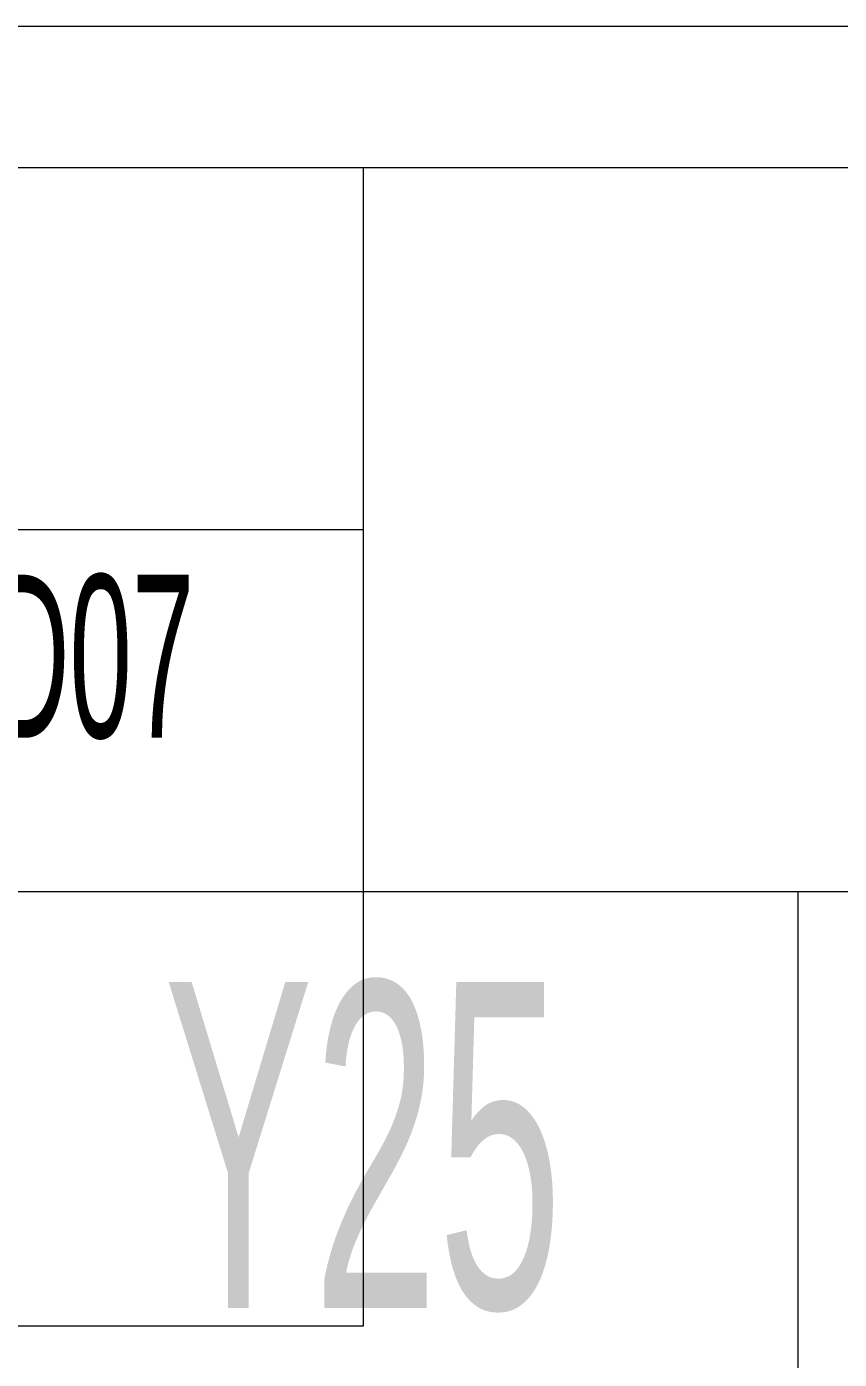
# Model space of a CAD drawing. Extents: x -9058 to 11890, y 0 to 8106.
# Drawn here: x 3769.9 to 3882.1, y 3100.4 to 3284.4 of the extents above; entities that cross this region are included whole.
import ezdxf
from ezdxf.enums import TextEntityAlignment as Align

# ---------------------------------------------------------------- set-up
doc = ezdxf.new("R2010")
doc.units = 0
doc.header["$LTSCALE"] = 10
doc.header["$MEASUREMENT"] = 0
doc.layers.get('0').update_dxf_attribs({"color": 9, "lineweight": 9})
for name, color, linetype, lineweight in [('21_mahal200', 9, 'Continuous', 9), ('21_mahal200 @ 10 (1)', 9, 'Continuous', 9), ('21_mahal200 @ 10 (2)', 9, 'Continuous', 9), ('21_mahal200 @ 20', 9, 'Continuous', 9), ('40A', 9, 'Continuous', 9)]:
    doc.layers.add(name, color=color, linetype=linetype, lineweight=lineweight)
doc.styles.add('Arial', font='arial.ttf', dxfattribs={"height": 2.5})
doc.styles.add('MuuM_TEXT-STANDART', font='ARIALN.TTF')

# ---------------------------------------------------------------- blocks, each defined once
blk = doc.blocks.new('0a_roomno2')
blk.add_lwpolyline([(30, -16), (0, -16), (0, 0), (30, 0)], close=True)
for points in [[(0, 0), (30, 0)], [(0, -5), (30, -5)], [(18, -5), (18, -16)]]:
    blk.add_lwpolyline(points)
at = {"layer": '40A'}
blk.add_lwpolyline([(0, 0), (30, 0)], dxfattribs=at)
at = {"style": 'Arial'}
blk.add_attdef('ODANO', (0, 1.505), '', height=3, dxfattribs=at)
blk.add_attdef('MEKANADI', text='', height=3, dxfattribs=at).set_placement((0.525, -4.75), align=Align.BOTTOM_LEFT)
at = {"style": 'MuuM_TEXT-STANDART', "width": 0.6}
for tag, p in [('YER01', (15, -7)), ('TAVAN01', (20.625, -7)), ('DUVAR01', (26.25, -7)), ('YER02', (15, -10.375)), ('TAVAN02', (20.625, -10.375)), ('DUVAR02', (26.25, -10.375)), ('YER03', (15, -13.75)), ('TAVAN03', (20.625, -13.75)), ('DUVAR03', (26.25, -13.75))]:
    blk.add_attdef(tag, text='', height=2.25, dxfattribs=at).set_placement(p, align=Align.MIDDLE_CENTER)
at = {"style": 'MuuM_TEXT-STANDART'}
blk.add_attdef('M2', text='', height=2.25, dxfattribs=at).set_placement((1.3231, -7.8046), align=Align.MIDDLE_LEFT)
at = {"style": 'MuuM_TEXT-STANDART', "width": 0.6}
blk.add_attdef('TEMIZTAVANYUKSEKLIGI', text='', height=2.25, dxfattribs=at).set_placement((2.7, -13.1619), align=Align.MIDDLE_LEFT)
blk = doc.blocks.new('*U1179')
at = {"layer": '21_mahal200 @ 10 (1)'}
ref = blk.add_blockref('0a_roomno2', (3516.33, 3265), dxfattribs=dict(at, xscale=10, yscale=10, zscale=10))
ref.add_attrib('DUVAR01', 'D07', dxfattribs={"layer": '0', "height": 22.5, "style": 'MuuM_TEXT-STANDART', "width": 0.6}).set_placement((3778.83, 3197.5), align=Align.MIDDLE_CENTER)
at = {"layer": '21_mahal200 @ 10 (2)'}
ref = blk.add_blockref('0a_roomno2', (3516.33, 3265), dxfattribs=dict(at, xscale=10, yscale=10, zscale=10))
ref.add_attrib('DUVAR01', 'D07', dxfattribs={"layer": '0', "height": 22.5, "style": 'MuuM_TEXT-STANDART', "width": 0.6}).set_placement((3778.83, 3197.5), align=Align.MIDDLE_CENTER)
at = {"layer": '21_mahal200 @ 20'}
ref = blk.add_blockref('0a_roomno2', (3516.33, 3265), dxfattribs=dict(at, xscale=20, yscale=20, zscale=20))
ref.add_attrib('YER01', 'Y25', dxfattribs={"layer": '0', "height": 45, "style": 'MuuM_TEXT-STANDART', "width": 0.6}).set_placement((3816.33, 3130), align=Align.MIDDLE_CENTER)

msp = doc.modelspace()

# ---------------------------------------------------------------- linework, layer by layer
at = {"layer": '21_mahal200'}
msp.add_lwpolyline([(4070.64, 3284.43), (3467.06, 3284.43)], dxfattribs=at)

# ---------------------------------------------------------------- block references
at = {"layer": '21_mahal200', "color": 6}
msp.add_blockref('*U1179', (0, 0), dxfattribs=at)

doc.saveas('drawing.dxf')
